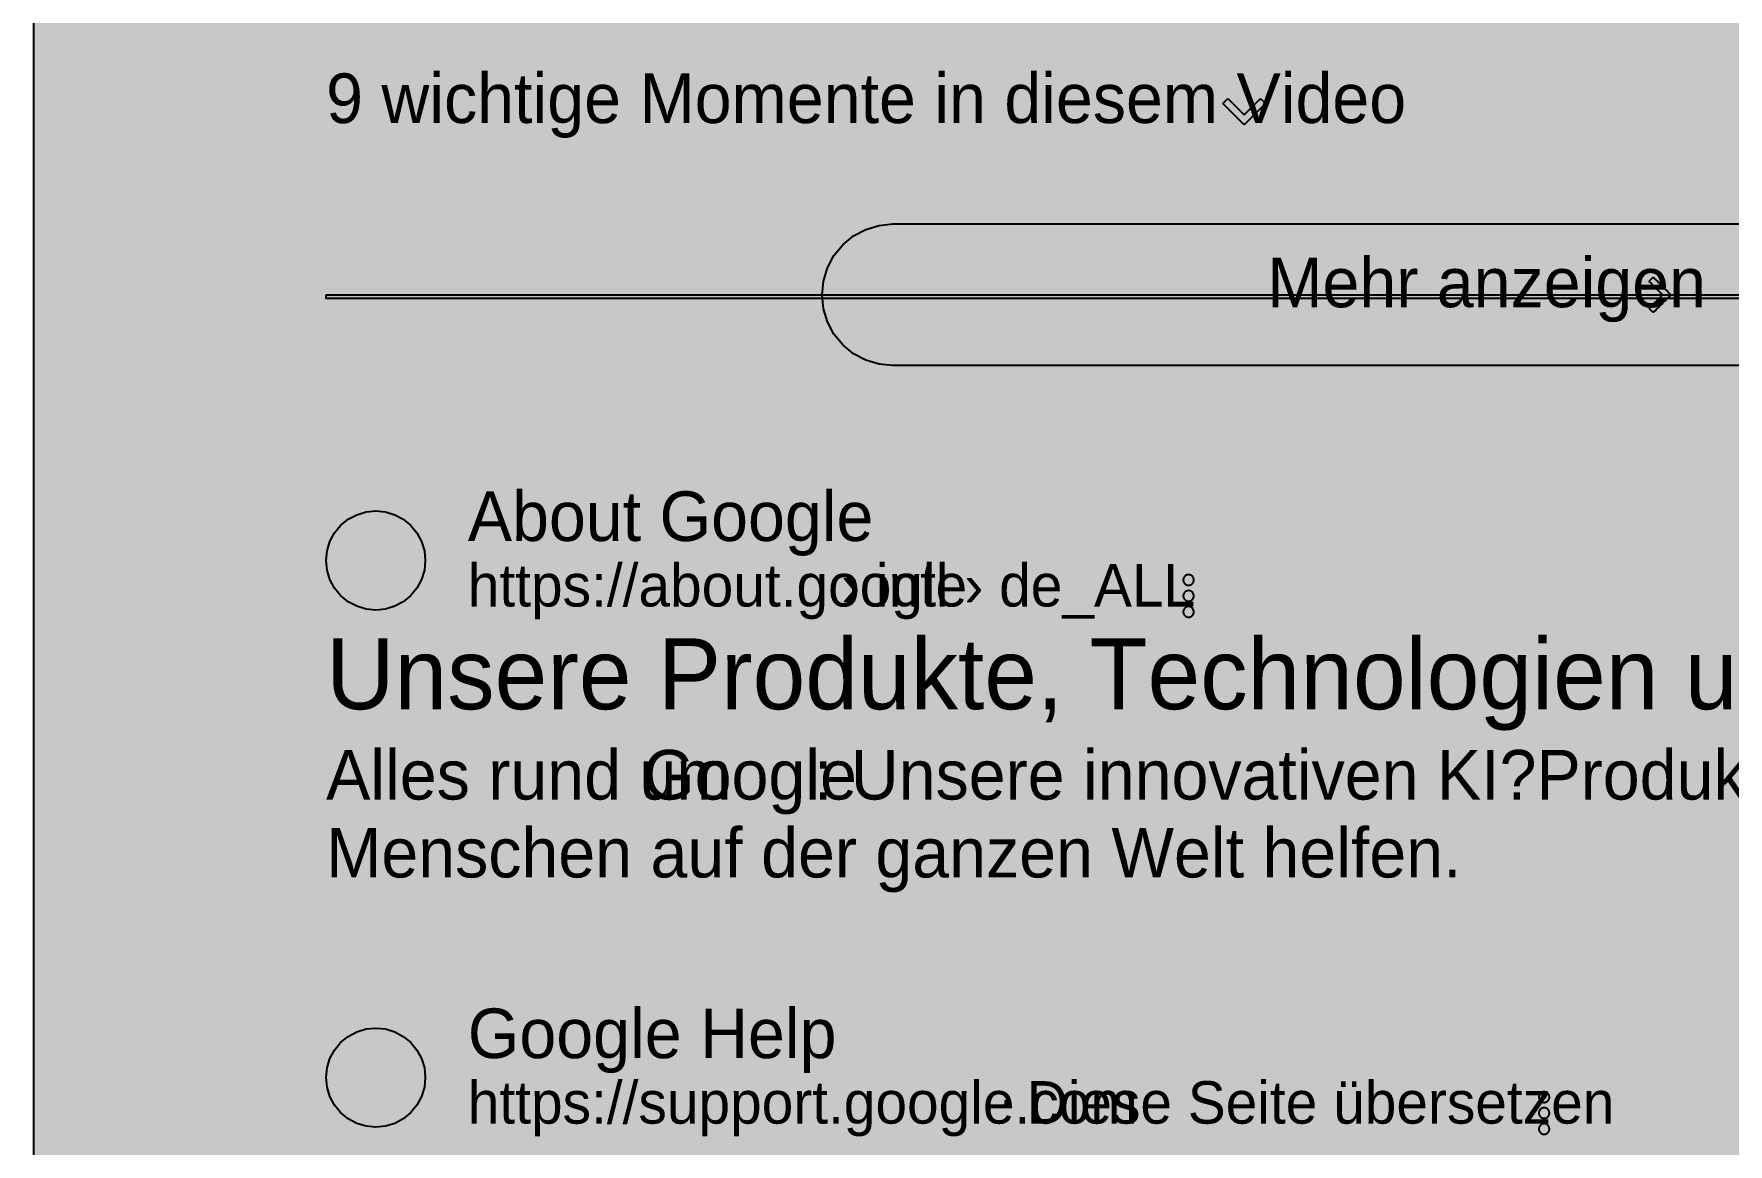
# Model space of a CAD drawing. Extents: x 0 to 1265, y 1 to 2486.
# Drawn here: x 0 to 478.3, y 641.9 to 955.3 of the extents above; entities that cross this region are included whole.
import ezdxf

# ---------------------------------------------------------------- set-up
doc = ezdxf.new("R2010")
doc.units = 0

msp = doc.modelspace()

# ---------------------------------------------------------------- hatches: boundary and pattern name
at = {"true_color": 0x1f1f1f}
msp.add_hatch(color=256, dxfattribs=at).paths.add_polyline_path([(0, 2486), (1265, 2486), (1265, 0.66), (0, 0.66)], flags=0)
at = {"true_color": 0x9e9e9e}
for points in [[(337.07, 937.07), (337.44, 936.69), (337.82, 936.32), (338.19, 935.94), (338.57, 935.57), (338.94, 935.19), (339.32, 934.82), (339.69, 934.45), (340.07, 934.07), (340.44, 933.7), (340.82, 933.32), (341.19, 932.95), (341.57, 932.57), (341.94, 932.77), (342.32, 933.15), (342.7, 933.52), (343.07, 933.9), (343.45, 934.27), (343.82, 934.65), (344.2, 935.02), (344.57, 935.39), (344.95, 935.77), (345.32, 936.14), (345.7, 936.52), (346.07, 936.89), (346.45, 936.87), (346.82, 936.49), (347.2, 936.12), (347.57, 935.74), (347.37, 935.37), (346.99, 934.99), (346.62, 934.62), (346.24, 934.24), (345.87, 933.87), (345.49, 933.49), (345.12, 933.12), (344.74, 932.74), (344.37, 932.37), (343.99, 931.99), (343.62, 931.62), (343.24, 931.24), (342.87, 930.87), (342.49, 930.49), (342.12, 930.12), (341.74, 929.74), (341.37, 929.94), (340.99, 930.32), (340.62, 930.69), (340.24, 931.07), (339.87, 931.44), (339.49, 931.82), (339.12, 932.19), (338.74, 932.57), (338.37, 932.94), (337.99, 933.32), (337.62, 933.69), (337.24, 934.07), (336.87, 934.44), (336.5, 934.82), (336.12, 935.19), (335.75, 935.57), (335.94, 935.94), (336.32, 936.32), (336.69, 936.69), (337.07, 937.07)], [(455.97, 877.83), (456.28, 878.14), (456.59, 878.46), (456.91, 878.77), (457.22, 879.08), (457.53, 879.39), (457.84, 879.71), (458.16, 880.02), (458.47, 880.33), (458.78, 880.65), (459.09, 880.96), (459.4, 881.27), (459.72, 881.58), (459.55, 881.9), (459.24, 882.21), (458.92, 882.52), (458.61, 882.83), (458.3, 883.15), (457.99, 883.46), (457.68, 883.77), (457.36, 884.09), (457.05, 884.4), (456.74, 884.71), (456.43, 885.02), (456.12, 885.34), (456.14, 885.65), (456.45, 885.96), (456.76, 886.27), (457.08, 886.59), (457.39, 886.41), (457.7, 886.1), (458.01, 885.79), (458.32, 885.48), (458.64, 885.16), (458.95, 884.85), (459.26, 884.54), (459.57, 884.23), (459.89, 883.92), (460.2, 883.6), (460.51, 883.29), (460.82, 882.98), (461.14, 882.67), (461.45, 882.35), (461.76, 882.04), (462.07, 881.73), (461.91, 881.42), (461.59, 881.1), (461.28, 880.79), (460.97, 880.48), (460.66, 880.17), (460.34, 879.85), (460.03, 879.54), (459.72, 879.23), (459.41, 878.92), (459.09, 878.6), (458.78, 878.29), (458.47, 877.98), (458.16, 877.67), (457.85, 877.36), (457.53, 877.04), (457.22, 876.73), (456.91, 876.89), (456.6, 877.21), (456.28, 877.52), (455.97, 877.83)]]:
    msp.add_hatch(color=256, dxfattribs=at).paths.add_polyline_path(points, flags=0)
at = {"true_color": 0x28292a}
msp.add_hatch(color=256, dxfattribs=at).paths.add_polyline_path([(242.5, 901.66), (574.5, 901.66), (574.5, 901.66), (578.4, 901.27), (582.15, 900.13), (585.61, 898.29), (588.64, 895.8), (591.13, 892.77), (592.98, 889.31), (594.12, 885.56), (594.5, 881.66), (594.5, 881.66), (594.5, 881.66), (594.12, 877.75), (592.98, 874), (591.13, 870.54), (588.64, 867.51), (585.61, 865.03), (582.15, 863.18), (578.4, 862.04), (574.5, 861.66), (242.5, 861.66), (242.5, 861.66), (238.6, 862.04), (234.85, 863.18), (231.39, 865.03), (228.36, 867.51), (225.87, 870.54), (224.02, 874), (222.88, 877.75), (222.5, 881.66), (222.5, 881.66), (222.5, 881.66), (222.88, 885.56), (224.02, 889.31), (225.87, 892.77), (228.36, 895.8), (231.39, 898.29), (234.85, 900.13), (238.6, 901.27), (242.5, 901.66)], flags=0)
at = {"true_color": 0x444746}
msp.add_hatch(color=256, dxfattribs=at).paths.add_polyline_path([(82.5, 881.66), (734.5, 881.66), (734.5, 880.66), (82.5, 880.66)], flags=0)
at = {"true_color": 0xffffff}
for points in [[(96.5, 820.66), (96.5, 820.66), (96.5, 820.66), (99.23, 820.39), (101.86, 819.59), (104.28, 818.3), (106.4, 816.56), (108.14, 814.43), (109.43, 812.01), (110.23, 809.39), (110.5, 806.66), (110.5, 806.66), (110.5, 806.66), (110.23, 803.92), (109.43, 801.3), (108.14, 798.88), (106.4, 796.76), (104.28, 795.02), (101.86, 793.72), (99.23, 792.93), (96.5, 792.66), (96.5, 792.66), (96.5, 792.66), (93.77, 792.93), (91.14, 793.72), (88.72, 795.02), (86.6, 796.76), (84.86, 798.88), (83.57, 801.3), (82.77, 803.92), (82.5, 806.66), (82.5, 806.66), (82.5, 806.66), (82.77, 809.39), (83.57, 812.01), (84.86, 814.43), (86.6, 816.56), (88.72, 818.3), (91.14, 819.59), (93.77, 820.39), (96.5, 820.66)], [(96.5, 674.66), (96.5, 674.66), (96.5, 674.66), (99.23, 674.39), (101.86, 673.59), (104.28, 672.3), (106.4, 670.56), (108.14, 668.43), (109.43, 666.01), (110.23, 663.39), (110.5, 660.66), (110.5, 660.66), (110.5, 660.66), (110.23, 657.92), (109.43, 655.3), (108.14, 652.88), (106.4, 650.76), (104.28, 649.02), (101.86, 647.72), (99.23, 646.93), (96.5, 646.66), (96.5, 646.66), (96.5, 646.66), (93.77, 646.93), (91.14, 647.72), (88.72, 649.02), (86.6, 650.76), (84.86, 652.88), (83.57, 655.3), (82.77, 657.92), (82.5, 660.66), (82.5, 660.66), (82.5, 660.66), (82.77, 663.39), (83.57, 666.01), (84.86, 668.43), (86.6, 670.56), (88.72, 672.3), (91.14, 673.59), (93.77, 674.39), (96.5, 674.66)]]:
    msp.add_hatch(color=256, dxfattribs=at).paths.add_polyline_path(points, flags=0)
at = {"true_color": 0x9aa0a6}
h = msp.add_hatch(color=256, dxfattribs=at)
h.paths.add_polyline_path([(325.97, 799.66), (326.12, 799.66), (326.26, 799.69), (326.4, 799.72), (326.54, 799.77), (326.68, 799.83), (326.8, 799.91), (326.92, 800), (327.03, 800.1), (327.13, 800.21), (327.21, 800.32), (327.29, 800.45), (327.35, 800.58), (327.4, 800.72), (327.44, 800.86), (327.46, 801.01), (327.47, 801.16), (327.46, 801.3), (327.44, 801.45), (327.4, 801.59), (327.35, 801.73), (327.29, 801.86), (327.21, 801.99), (327.13, 802.11), (327.03, 802.22), (326.92, 802.31), (326.8, 802.4), (326.68, 802.48), (326.54, 802.54), (326.4, 802.59), (326.26, 802.63), (326.12, 802.65), (325.97, 802.66), (325.82, 802.65), (325.68, 802.63), (325.53, 802.59), (325.4, 802.54), (325.26, 802.48), (325.14, 802.4), (325.02, 802.31), (324.91, 802.22), (324.81, 802.11), (324.72, 801.99), (324.65, 801.86), (324.58, 801.73), (324.53, 801.59), (324.5, 801.45), (324.48, 801.3), (324.47, 801.16), (324.48, 801.01), (324.5, 800.86), (324.53, 800.72), (324.58, 800.58), (324.65, 800.45), (324.72, 800.32), (324.81, 800.21), (324.91, 800.1), (325.02, 800), (325.14, 799.91), (325.26, 799.83), (325.4, 799.77), (325.53, 799.72), (325.68, 799.69), (325.82, 799.66), (325.97, 799.66)], flags=0)
h.paths.add_polyline_path([(325.97, 798.16), (325.82, 798.15), (325.68, 798.13), (325.53, 798.09), (325.4, 798.04), (325.26, 797.98), (325.14, 797.9), (325.02, 797.81), (324.91, 797.72), (324.81, 797.61), (324.72, 797.49), (324.65, 797.36), (324.58, 797.23), (324.53, 797.09), (324.5, 796.95), (324.48, 796.8), (324.47, 796.66), (324.48, 796.51), (324.5, 796.36), (324.53, 796.22), (324.58, 796.08), (324.65, 795.95), (324.72, 795.82), (324.81, 795.71), (324.91, 795.6), (325.02, 795.5), (325.14, 795.41), (325.26, 795.33), (325.4, 795.27), (325.53, 795.22), (325.68, 795.19), (325.82, 795.16), (325.97, 795.16), (326.12, 795.16), (326.26, 795.19), (326.4, 795.22), (326.54, 795.27), (326.68, 795.33), (326.8, 795.41), (326.92, 795.5), (327.03, 795.6), (327.13, 795.71), (327.21, 795.82), (327.29, 795.95), (327.35, 796.08), (327.4, 796.22), (327.44, 796.36), (327.46, 796.51), (327.47, 796.66), (327.46, 796.8), (327.44, 796.95), (327.4, 797.09), (327.35, 797.23), (327.29, 797.36), (327.21, 797.49), (327.13, 797.61), (327.03, 797.72), (326.92, 797.81), (326.8, 797.9), (326.68, 797.98), (326.54, 798.04), (326.4, 798.09), (326.26, 798.13), (326.12, 798.15), (325.97, 798.16)], flags=0)
h.paths.add_polyline_path([(325.97, 793.66), (325.82, 793.65), (325.68, 793.63), (325.53, 793.59), (325.4, 793.54), (325.26, 793.48), (325.14, 793.4), (325.02, 793.31), (324.91, 793.22), (324.81, 793.11), (324.72, 792.99), (324.65, 792.86), (324.58, 792.73), (324.53, 792.59), (324.5, 792.45), (324.48, 792.3), (324.47, 792.16), (324.48, 792.01), (324.5, 791.86), (324.53, 791.72), (324.58, 791.58), (324.65, 791.45), (324.72, 791.32), (324.81, 791.21), (324.91, 791.1), (325.02, 791), (325.14, 790.91), (325.26, 790.83), (325.4, 790.77), (325.53, 790.72), (325.68, 790.69), (325.82, 790.66), (325.97, 790.66), (326.12, 790.66), (326.26, 790.69), (326.4, 790.72), (326.54, 790.77), (326.68, 790.83), (326.8, 790.91), (326.92, 791), (327.03, 791.1), (327.13, 791.21), (327.21, 791.32), (327.29, 791.45), (327.35, 791.58), (327.4, 791.72), (327.44, 791.86), (327.46, 792.01), (327.47, 792.16), (327.46, 792.3), (327.44, 792.45), (327.4, 792.59), (327.35, 792.73), (327.29, 792.86), (327.21, 792.99), (327.13, 793.11), (327.03, 793.22), (326.92, 793.31), (326.8, 793.4), (326.68, 793.48), (326.54, 793.54), (326.4, 793.59), (326.26, 793.63), (326.12, 793.65), (325.97, 793.66)], flags=0)
h = msp.add_hatch(color=256, dxfattribs=at)
h.paths.add_polyline_path([(426.34, 653.66), (426.49, 653.66), (426.64, 653.69), (426.78, 653.72), (426.92, 653.77), (427.05, 653.83), (427.18, 653.91), (427.29, 654), (427.4, 654.1), (427.5, 654.21), (427.59, 654.32), (427.67, 654.45), (427.73, 654.58), (427.78, 654.72), (427.81, 654.86), (427.84, 655.01), (427.84, 655.16), (427.84, 655.3), (427.81, 655.45), (427.78, 655.59), (427.73, 655.73), (427.67, 655.86), (427.59, 655.99), (427.5, 656.11), (427.4, 656.22), (427.29, 656.31), (427.18, 656.4), (427.05, 656.48), (426.92, 656.54), (426.78, 656.59), (426.64, 656.63), (426.49, 656.65), (426.34, 656.66), (426.2, 656.65), (426.05, 656.63), (425.91, 656.59), (425.77, 656.54), (425.64, 656.48), (425.51, 656.4), (425.39, 656.31), (425.28, 656.22), (425.19, 656.11), (425.1, 655.99), (425.02, 655.86), (424.96, 655.73), (424.91, 655.59), (424.87, 655.45), (424.85, 655.3), (424.84, 655.16), (424.85, 655.01), (424.87, 654.86), (424.91, 654.72), (424.96, 654.58), (425.02, 654.45), (425.1, 654.32), (425.19, 654.21), (425.28, 654.1), (425.39, 654), (425.51, 653.91), (425.64, 653.83), (425.77, 653.77), (425.91, 653.72), (426.05, 653.69), (426.2, 653.66), (426.34, 653.66)], flags=0)
h.paths.add_polyline_path([(426.34, 652.16), (426.2, 652.15), (426.05, 652.13), (425.91, 652.09), (425.77, 652.04), (425.64, 651.98), (425.51, 651.9), (425.39, 651.81), (425.28, 651.72), (425.19, 651.61), (425.1, 651.49), (425.02, 651.36), (424.96, 651.23), (424.91, 651.09), (424.87, 650.95), (424.85, 650.8), (424.84, 650.66), (424.85, 650.51), (424.87, 650.36), (424.91, 650.22), (424.96, 650.08), (425.02, 649.95), (425.1, 649.82), (425.19, 649.71), (425.28, 649.6), (425.39, 649.5), (425.51, 649.41), (425.64, 649.33), (425.77, 649.27), (425.91, 649.22), (426.05, 649.19), (426.2, 649.16), (426.34, 649.16), (426.49, 649.16), (426.64, 649.19), (426.78, 649.22), (426.92, 649.27), (427.05, 649.33), (427.18, 649.41), (427.29, 649.5), (427.4, 649.6), (427.5, 649.71), (427.59, 649.82), (427.67, 649.95), (427.73, 650.08), (427.78, 650.22), (427.81, 650.36), (427.84, 650.51), (427.84, 650.66), (427.84, 650.8), (427.81, 650.95), (427.78, 651.09), (427.73, 651.23), (427.67, 651.36), (427.59, 651.49), (427.5, 651.61), (427.4, 651.72), (427.29, 651.81), (427.18, 651.9), (427.05, 651.98), (426.92, 652.04), (426.78, 652.09), (426.64, 652.13), (426.49, 652.15), (426.34, 652.16)], flags=0)
h.paths.add_polyline_path([(426.34, 647.66), (426.2, 647.65), (426.05, 647.63), (425.91, 647.59), (425.77, 647.54), (425.64, 647.48), (425.51, 647.4), (425.39, 647.31), (425.28, 647.22), (425.19, 647.11), (425.1, 646.99), (425.02, 646.86), (424.96, 646.73), (424.91, 646.59), (424.87, 646.45), (424.85, 646.3), (424.84, 646.16), (424.85, 646.01), (424.87, 645.86), (424.91, 645.72), (424.96, 645.58), (425.02, 645.45), (425.1, 645.32), (425.19, 645.21), (425.28, 645.1), (425.39, 645), (425.51, 644.91), (425.64, 644.83), (425.77, 644.77), (425.91, 644.72), (426.05, 644.69), (426.2, 644.66), (426.34, 644.66), (426.49, 644.66), (426.64, 644.69), (426.78, 644.72), (426.92, 644.77), (427.05, 644.83), (427.18, 644.91), (427.29, 645), (427.4, 645.1), (427.5, 645.21), (427.59, 645.32), (427.67, 645.45), (427.73, 645.58), (427.78, 645.72), (427.81, 645.86), (427.84, 646.01), (427.84, 646.16), (427.84, 646.3), (427.81, 646.45), (427.78, 646.59), (427.73, 646.73), (427.67, 646.86), (427.59, 646.99), (427.5, 647.11), (427.4, 647.22), (427.29, 647.31), (427.18, 647.4), (427.05, 647.48), (426.92, 647.54), (426.78, 647.59), (426.64, 647.63), (426.49, 647.65), (426.34, 647.66)], flags=0)

# ---------------------------------------------------------------- linework, layer by layer
at = {"true_color": 0x1f1f1f}
msp.add_lwpolyline([(0, 2486), (1265, 2486), (1265, 0.66), (0, 0.66)], close=True, dxfattribs=at)
at = {"true_color": 0x9e9e9e}
for points in [[(337.07, 937.07), (337.44, 936.69), (337.82, 936.32), (338.19, 935.94), (338.57, 935.57), (338.94, 935.19), (339.32, 934.82), (339.69, 934.45), (340.07, 934.07), (340.44, 933.7), (340.82, 933.32), (341.19, 932.95), (341.57, 932.57), (341.94, 932.77), (342.32, 933.15), (342.7, 933.52), (343.07, 933.9), (343.45, 934.27), (343.82, 934.65), (344.2, 935.02), (344.57, 935.39), (344.95, 935.77), (345.32, 936.14), (345.7, 936.52), (346.07, 936.89), (346.45, 936.87), (346.82, 936.49), (347.2, 936.12), (347.57, 935.74), (347.37, 935.37), (346.99, 934.99), (346.62, 934.62), (346.24, 934.24), (345.87, 933.87), (345.49, 933.49), (345.12, 933.12), (344.74, 932.74), (344.37, 932.37), (343.99, 931.99), (343.62, 931.62), (343.24, 931.24), (342.87, 930.87), (342.49, 930.49), (342.12, 930.12), (341.74, 929.74), (341.37, 929.94), (340.99, 930.32), (340.62, 930.69), (340.24, 931.07), (339.87, 931.44), (339.49, 931.82), (339.12, 932.19), (338.74, 932.57), (338.37, 932.94), (337.99, 933.32), (337.62, 933.69), (337.24, 934.07), (336.87, 934.44), (336.5, 934.82), (336.12, 935.19), (335.75, 935.57), (335.94, 935.94), (336.32, 936.32), (336.69, 936.69), (337.07, 937.07)], [(455.97, 877.83), (456.28, 878.14), (456.59, 878.46), (456.91, 878.77), (457.22, 879.08), (457.53, 879.39), (457.84, 879.71), (458.16, 880.02), (458.47, 880.33), (458.78, 880.65), (459.09, 880.96), (459.4, 881.27), (459.72, 881.58), (459.55, 881.9), (459.24, 882.21), (458.92, 882.52), (458.61, 882.83), (458.3, 883.15), (457.99, 883.46), (457.68, 883.77), (457.36, 884.09), (457.05, 884.4), (456.74, 884.71), (456.43, 885.02), (456.12, 885.34), (456.14, 885.65), (456.45, 885.96), (456.76, 886.27), (457.08, 886.59), (457.39, 886.41), (457.7, 886.1), (458.01, 885.79), (458.32, 885.48), (458.64, 885.16), (458.95, 884.85), (459.26, 884.54), (459.57, 884.23), (459.89, 883.92), (460.2, 883.6), (460.51, 883.29), (460.82, 882.98), (461.14, 882.67), (461.45, 882.35), (461.76, 882.04), (462.07, 881.73), (461.91, 881.42), (461.59, 881.1), (461.28, 880.79), (460.97, 880.48), (460.66, 880.17), (460.34, 879.85), (460.03, 879.54), (459.72, 879.23), (459.41, 878.92), (459.09, 878.6), (458.78, 878.29), (458.47, 877.98), (458.16, 877.67), (457.85, 877.36), (457.53, 877.04), (457.22, 876.73), (456.91, 876.89), (456.6, 877.21), (456.28, 877.52), (455.97, 877.83)]]:
    msp.add_lwpolyline(points, close=True, dxfattribs=at)
at = {"true_color": 0x28292a}
msp.add_lwpolyline([(574.5, 861.66), (242.5, 861.66), (242.5, 861.66), (238.6, 862.04), (234.85, 863.18), (231.39, 865.03), (228.36, 867.51), (225.87, 870.54), (224.02, 874), (222.88, 877.75), (222.5, 881.66), (222.5, 881.66), (222.5, 881.66), (222.88, 885.56), (224.02, 889.31), (225.87, 892.77), (228.36, 895.8), (231.39, 898.29), (234.85, 900.13), (238.6, 901.27), (242.5, 901.66), (242.5, 901.66), (574.5, 901.66)], dxfattribs=at)
at = {"true_color": 0x444746}
for points in [[(82.5, 881.66), (734.5, 881.66), (734.5, 880.66), (82.5, 880.66)], [(96.5, 820.66), (96.5, 820.66), (96.5, 820.66), (99.23, 820.39), (101.86, 819.59), (104.28, 818.3), (106.4, 816.56), (108.14, 814.43), (109.43, 812.01), (110.23, 809.39), (110.5, 806.66), (110.5, 806.66), (110.5, 806.66), (110.23, 803.92), (109.43, 801.3), (108.14, 798.88), (106.4, 796.76), (104.28, 795.02), (101.86, 793.72), (99.23, 792.93), (96.5, 792.66), (96.5, 792.66), (96.5, 792.66), (93.77, 792.93), (91.14, 793.72), (88.72, 795.02), (86.6, 796.76), (84.86, 798.88), (83.57, 801.3), (82.77, 803.92), (82.5, 806.66), (82.5, 806.66), (82.5, 806.66), (82.77, 809.39), (83.57, 812.01), (84.86, 814.43), (86.6, 816.56), (88.72, 818.3), (91.14, 819.59), (93.77, 820.39), (96.5, 820.66)], [(96.5, 674.66), (96.5, 674.66), (96.5, 674.66), (99.23, 674.39), (101.86, 673.59), (104.28, 672.3), (106.4, 670.56), (108.14, 668.43), (109.43, 666.01), (110.23, 663.39), (110.5, 660.66), (110.5, 660.66), (110.5, 660.66), (110.23, 657.92), (109.43, 655.3), (108.14, 652.88), (106.4, 650.76), (104.28, 649.02), (101.86, 647.72), (99.23, 646.93), (96.5, 646.66), (96.5, 646.66), (96.5, 646.66), (93.77, 646.93), (91.14, 647.72), (88.72, 649.02), (86.6, 650.76), (84.86, 652.88), (83.57, 655.3), (82.77, 657.92), (82.5, 660.66), (82.5, 660.66), (82.5, 660.66), (82.77, 663.39), (83.57, 666.01), (84.86, 668.43), (86.6, 670.56), (88.72, 672.3), (91.14, 673.59), (93.77, 674.39), (96.5, 674.66)]]:
    msp.add_lwpolyline(points, close=True, dxfattribs=at)
at = {"true_color": 0x9aa0a6}
for points in [[(325.97, 799.66), (326.12, 799.66), (326.26, 799.69), (326.4, 799.72), (326.54, 799.77), (326.68, 799.83), (326.8, 799.91), (326.92, 800), (327.03, 800.1), (327.13, 800.21), (327.21, 800.32), (327.29, 800.45), (327.35, 800.58), (327.4, 800.72), (327.44, 800.86), (327.46, 801.01), (327.47, 801.16), (327.46, 801.3), (327.44, 801.45), (327.4, 801.59), (327.35, 801.73), (327.29, 801.86), (327.21, 801.99), (327.13, 802.11), (327.03, 802.22), (326.92, 802.31), (326.8, 802.4), (326.68, 802.48), (326.54, 802.54), (326.4, 802.59), (326.26, 802.63), (326.12, 802.65), (325.97, 802.66), (325.82, 802.65), (325.68, 802.63), (325.53, 802.59), (325.4, 802.54), (325.26, 802.48), (325.14, 802.4), (325.02, 802.31), (324.91, 802.22), (324.81, 802.11), (324.72, 801.99), (324.65, 801.86), (324.58, 801.73), (324.53, 801.59), (324.5, 801.45), (324.48, 801.3), (324.47, 801.16), (324.48, 801.01), (324.5, 800.86), (324.53, 800.72), (324.58, 800.58), (324.65, 800.45), (324.72, 800.32), (324.81, 800.21), (324.91, 800.1), (325.02, 800), (325.14, 799.91), (325.26, 799.83), (325.4, 799.77), (325.53, 799.72), (325.68, 799.69), (325.82, 799.66), (325.97, 799.66)], [(325.97, 798.16), (325.82, 798.15), (325.68, 798.13), (325.53, 798.09), (325.4, 798.04), (325.26, 797.98), (325.14, 797.9), (325.02, 797.81), (324.91, 797.72), (324.81, 797.61), (324.72, 797.49), (324.65, 797.36), (324.58, 797.23), (324.53, 797.09), (324.5, 796.95), (324.48, 796.8), (324.47, 796.66), (324.48, 796.51), (324.5, 796.36), (324.53, 796.22), (324.58, 796.08), (324.65, 795.95), (324.72, 795.82), (324.81, 795.71), (324.91, 795.6), (325.02, 795.5), (325.14, 795.41), (325.26, 795.33), (325.4, 795.27), (325.53, 795.22), (325.68, 795.19), (325.82, 795.16), (325.97, 795.16), (326.12, 795.16), (326.26, 795.19), (326.4, 795.22), (326.54, 795.27), (326.68, 795.33), (326.8, 795.41), (326.92, 795.5), (327.03, 795.6), (327.13, 795.71), (327.21, 795.82), (327.29, 795.95), (327.35, 796.08), (327.4, 796.22), (327.44, 796.36), (327.46, 796.51), (327.47, 796.66), (327.46, 796.8), (327.44, 796.95), (327.4, 797.09), (327.35, 797.23), (327.29, 797.36), (327.21, 797.49), (327.13, 797.61), (327.03, 797.72), (326.92, 797.81), (326.8, 797.9), (326.68, 797.98), (326.54, 798.04), (326.4, 798.09), (326.26, 798.13), (326.12, 798.15), (325.97, 798.16)], [(325.97, 793.66), (325.82, 793.65), (325.68, 793.63), (325.53, 793.59), (325.4, 793.54), (325.26, 793.48), (325.14, 793.4), (325.02, 793.31), (324.91, 793.22), (324.81, 793.11), (324.72, 792.99), (324.65, 792.86), (324.58, 792.73), (324.53, 792.59), (324.5, 792.45), (324.48, 792.3), (324.47, 792.16), (324.48, 792.01), (324.5, 791.86), (324.53, 791.72), (324.58, 791.58), (324.65, 791.45), (324.72, 791.32), (324.81, 791.21), (324.91, 791.1), (325.02, 791), (325.14, 790.91), (325.26, 790.83), (325.4, 790.77), (325.53, 790.72), (325.68, 790.69), (325.82, 790.66), (325.97, 790.66), (326.12, 790.66), (326.26, 790.69), (326.4, 790.72), (326.54, 790.77), (326.68, 790.83), (326.8, 790.91), (326.92, 791), (327.03, 791.1), (327.13, 791.21), (327.21, 791.32), (327.29, 791.45), (327.35, 791.58), (327.4, 791.72), (327.44, 791.86), (327.46, 792.01), (327.47, 792.16), (327.46, 792.3), (327.44, 792.45), (327.4, 792.59), (327.35, 792.73), (327.29, 792.86), (327.21, 792.99), (327.13, 793.11), (327.03, 793.22), (326.92, 793.31), (326.8, 793.4), (326.68, 793.48), (326.54, 793.54), (326.4, 793.59), (326.26, 793.63), (326.12, 793.65), (325.97, 793.66)], [(426.34, 653.66), (426.49, 653.66), (426.64, 653.69), (426.78, 653.72), (426.92, 653.77), (427.05, 653.83), (427.18, 653.91), (427.29, 654), (427.4, 654.1), (427.5, 654.21), (427.59, 654.32), (427.67, 654.45), (427.73, 654.58), (427.78, 654.72), (427.81, 654.86), (427.84, 655.01), (427.84, 655.16), (427.84, 655.3), (427.81, 655.45), (427.78, 655.59), (427.73, 655.73), (427.67, 655.86), (427.59, 655.99), (427.5, 656.11), (427.4, 656.22), (427.29, 656.31), (427.18, 656.4), (427.05, 656.48), (426.92, 656.54), (426.78, 656.59), (426.64, 656.63), (426.49, 656.65), (426.34, 656.66), (426.2, 656.65), (426.05, 656.63), (425.91, 656.59), (425.77, 656.54), (425.64, 656.48), (425.51, 656.4), (425.39, 656.31), (425.28, 656.22), (425.19, 656.11), (425.1, 655.99), (425.02, 655.86), (424.96, 655.73), (424.91, 655.59), (424.87, 655.45), (424.85, 655.3), (424.84, 655.16), (424.85, 655.01), (424.87, 654.86), (424.91, 654.72), (424.96, 654.58), (425.02, 654.45), (425.1, 654.32), (425.19, 654.21), (425.28, 654.1), (425.39, 654), (425.51, 653.91), (425.64, 653.83), (425.77, 653.77), (425.91, 653.72), (426.05, 653.69), (426.2, 653.66), (426.34, 653.66)], [(426.34, 652.16), (426.2, 652.15), (426.05, 652.13), (425.91, 652.09), (425.77, 652.04), (425.64, 651.98), (425.51, 651.9), (425.39, 651.81), (425.28, 651.72), (425.19, 651.61), (425.1, 651.49), (425.02, 651.36), (424.96, 651.23), (424.91, 651.09), (424.87, 650.95), (424.85, 650.8), (424.84, 650.66), (424.85, 650.51), (424.87, 650.36), (424.91, 650.22), (424.96, 650.08), (425.02, 649.95), (425.1, 649.82), (425.19, 649.71), (425.28, 649.6), (425.39, 649.5), (425.51, 649.41), (425.64, 649.33), (425.77, 649.27), (425.91, 649.22), (426.05, 649.19), (426.2, 649.16), (426.34, 649.16), (426.49, 649.16), (426.64, 649.19), (426.78, 649.22), (426.92, 649.27), (427.05, 649.33), (427.18, 649.41), (427.29, 649.5), (427.4, 649.6), (427.5, 649.71), (427.59, 649.82), (427.67, 649.95), (427.73, 650.08), (427.78, 650.22), (427.81, 650.36), (427.84, 650.51), (427.84, 650.66), (427.84, 650.8), (427.81, 650.95), (427.78, 651.09), (427.73, 651.23), (427.67, 651.36), (427.59, 651.49), (427.5, 651.61), (427.4, 651.72), (427.29, 651.81), (427.18, 651.9), (427.05, 651.98), (426.92, 652.04), (426.78, 652.09), (426.64, 652.13), (426.49, 652.15), (426.34, 652.16)], [(426.34, 647.66), (426.2, 647.65), (426.05, 647.63), (425.91, 647.59), (425.77, 647.54), (425.64, 647.48), (425.51, 647.4), (425.39, 647.31), (425.28, 647.22), (425.19, 647.11), (425.1, 646.99), (425.02, 646.86), (424.96, 646.73), (424.91, 646.59), (424.87, 646.45), (424.85, 646.3), (424.84, 646.16), (424.85, 646.01), (424.87, 645.86), (424.91, 645.72), (424.96, 645.58), (425.02, 645.45), (425.1, 645.32), (425.19, 645.21), (425.28, 645.1), (425.39, 645), (425.51, 644.91), (425.64, 644.83), (425.77, 644.77), (425.91, 644.72), (426.05, 644.69), (426.2, 644.66), (426.34, 644.66), (426.49, 644.66), (426.64, 644.69), (426.78, 644.72), (426.92, 644.77), (427.05, 644.83), (427.18, 644.91), (427.29, 645), (427.4, 645.1), (427.5, 645.21), (427.59, 645.32), (427.67, 645.45), (427.73, 645.58), (427.78, 645.72), (427.81, 645.86), (427.84, 646.01), (427.84, 646.16), (427.84, 646.3), (427.81, 646.45), (427.78, 646.59), (427.73, 646.73), (427.67, 646.86), (427.59, 646.99), (427.5, 647.11), (427.4, 647.22), (427.29, 647.31), (427.18, 647.4), (427.05, 647.48), (426.92, 647.54), (426.78, 647.59), (426.64, 647.63), (426.49, 647.65), (426.34, 647.66)]]:
    msp.add_lwpolyline(points, close=True, dxfattribs=at)

# ---------------------------------------------------------------- texts
at = {"true_color": 0xe8e8e8}
for s, height, p in [('9 wichtige Momente in diesem Video', 14, (82.5, 930.16)), ('·', 13, (271.92, 648.17))]:
    msp.add_text(s, height=height, dxfattribs=at).set_placement(p)
at = {"true_color": 0xe8eaed}
msp.add_text('Mehr anzeigen', height=14, dxfattribs=at).set_placement((348.19, 878.16))
at = {"true_color": 0xdadce0}
for s, p in [('About Google', (122.5, 812.16)), ('Google Help', (122.5, 666.16))]:
    msp.add_text(s, height=14, dxfattribs=at).set_placement(p)
at = {"true_color": 0xbdc1c6}
for s, p in [('https://about.google', (122.5, 793.66)), ('› intl › de_ALL', (227.92, 793.66)), ('https://support.google.com', (122.5, 647.66))]:
    msp.add_text(s, height=12, dxfattribs=at).set_placement(p)
at = {"true_color": 0x99c3ff}
for s, height, p in [('Unsere Produkte, Technologien und das Unternehmen', 20, (82.5, 764.66)), ('Diese Seite übersetzen', 12, (280.27, 647.66))]:
    msp.add_text(s, height=height, dxfattribs=at).set_placement(p)
at = {"true_color": 0xbfbfbf}
for s, p in [('Alles rund um ', (82.5, 739.16)), ('Google', (171.98, 739.16)), (': Unsere innovativen KI?Produkte und ?Dienste – und wie unsere Technologien', (220.22, 739.16)), ('Menschen auf der ganzen Welt helfen.', (82.5, 717.16))]:
    msp.add_text(s, height=14, dxfattribs=at).set_placement(p)

doc.saveas('drawing.dxf')
